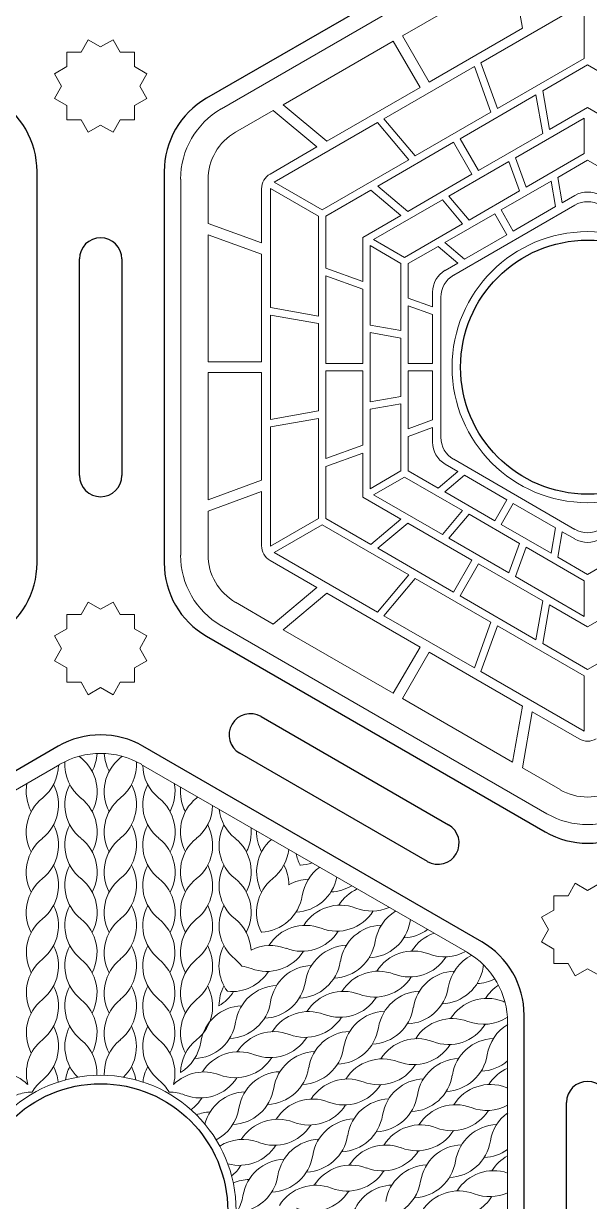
# Model space of a CAD drawing. Header units: millimetres. Extents: x -1250 to -350, y -300 to 300.
# Drawn here: x -1063.1 to -1013, y -198.6 to -94.3 of the extents above; entities that cross this region are included whole.
import ezdxf

# ---------------------------------------------------------------- set-up
doc = ezdxf.new("R2010")
doc.units = ezdxf.units.MM
doc.layers.get('0').update_dxf_attribs({"color": 1, "true_color": 0xff0000})
doc.layers.add('cut', color=1, linetype='Continuous', lineweight=20, true_color=0xff0000)
doc.layers.add('Vector Engrave', color=5, linetype='Continuous', lineweight=0, true_color=0x0000ff)

msp = doc.modelspace()

# ---------------------------------------------------------------- linework, layer by layer
for p, q in [((-1016.88, -83.56), (-1046.88, -100.88)), ((-1061.88, -142.02), (-1061.88, -107.37)), ((-1050.62, -107.37), (-1050.62, -142.02)), ((-1058.12, -134.28), (-1058.12, -115.11)), ((-1054.38, -115.11), (-1054.38, -134.28)), ((-1046.88, -148.51), (-1016.88, -165.83)), ((-1042.05, -155.63), (-1025.45, -165.21)), ((-1060, -158.25), (-1090, -175.57)), ((-1022.5, -175.57), (-1052.5, -158.25)), ((-1027.32, -168.46), (-1043.93, -158.87)), ((-1018.75, -216.71), (-1018.75, -182.07)), ((-1015, -208.97), (-1015, -189.81))]:
    msp.add_line(p, q)
for centre in [(-1013.13, -124.69), (-1056.25, -199.39)]:
    msp.add_circle(centre, 11.25)
for centre, radius, start, end in [((-1069.38, -107.37), 7.5, 0, 60), ((-1043.12, -107.37), 7.5, 120, 180), ((-1056.25, -115.11), 1.88, 0, 180), ((-1056.25, -134.28), 1.88, 180, 0), ((-1069.38, -142.02), 7.5, 300, 0), ((-1043.12, -142.02), 7.5, 180, 240), ((-1042.99, -157.25), 1.88, 60, 240), ((-1056.25, -164.75), 7.5, 60, 120), ((-1026.39, -166.83), 1.88, 240, 60), ((-1013.13, -159.34), 7.5, 240, 300), ((-1026.25, -182.07), 7.5, 360, 60), ((-1013.13, -189.81), 1.88, 0, 180)]:
    msp.add_arc(centre, radius, start, end)
at = {"layer": 'cut'}
for p, q in [((-1057.35, -95.7), (-1057.98, -96.8)), ((-1056.25, -96.33), (-1057.35, -95.7)), ((-1055.15, -95.7), (-1056.25, -96.33)), ((-1054.52, -96.8), (-1055.15, -95.7)), ((-1057.98, -96.8), (-1059.25, -96.8)), ((-1059.25, -96.8), (-1059.25, -98.06)), ((-1053.25, -96.8), (-1054.52, -96.8)), ((-1053.25, -98.06), (-1053.25, -96.8)), ((-1059.25, -98.06), (-1060.35, -98.7)), ((-1060.35, -98.7), (-1059.71, -99.8)), ((-1052.15, -98.7), (-1053.25, -98.06)), ((-1052.79, -99.8), (-1052.15, -98.7)), ((-1059.71, -99.8), (-1060.35, -100.89)), ((-1052.15, -100.89), (-1052.79, -99.8)), ((-1060.35, -100.89), (-1059.25, -101.53)), ((-1053.25, -101.53), (-1052.15, -100.89)), ((-1059.25, -101.53), (-1059.25, -102.8)), ((-1053.25, -102.8), (-1053.25, -101.53)), ((-1059.25, -102.8), (-1057.98, -102.8)), ((-1057.98, -102.8), (-1057.35, -103.89)), ((-1055.15, -103.89), (-1054.52, -102.8)), ((-1054.52, -102.8), (-1053.25, -102.8)), ((-1057.35, -103.89), (-1056.25, -103.26)), ((-1056.25, -103.26), (-1055.15, -103.89)), ((-1057.35, -145.49), (-1057.98, -146.59)), ((-1056.25, -146.13), (-1057.35, -145.49)), ((-1055.15, -145.49), (-1056.25, -146.13)), ((-1054.52, -146.59), (-1055.15, -145.49)), ((-1057.98, -146.59), (-1059.25, -146.59)), ((-1059.25, -146.59), (-1059.25, -147.86)), ((-1053.25, -146.59), (-1054.52, -146.59)), ((-1053.25, -147.86), (-1053.25, -146.59)), ((-1059.25, -147.86), (-1060.35, -148.49)), ((-1052.15, -148.49), (-1053.25, -147.86)), ((-1060.35, -148.49), (-1059.71, -149.59)), ((-1052.79, -149.59), (-1052.15, -148.49)), ((-1059.71, -149.59), (-1060.35, -150.69)), ((-1052.15, -150.69), (-1052.79, -149.59)), ((-1060.35, -150.69), (-1059.25, -151.32)), ((-1053.25, -151.32), (-1052.15, -150.69)), ((-1059.25, -151.32), (-1059.25, -152.59)), ((-1053.25, -152.59), (-1053.25, -151.32)), ((-1059.25, -152.59), (-1057.98, -152.59)), ((-1057.98, -152.59), (-1057.35, -153.69)), ((-1057.35, -153.69), (-1056.25, -153.06)), ((-1056.25, -153.06), (-1055.15, -153.69)), ((-1055.15, -153.69), (-1054.52, -152.59)), ((-1054.52, -152.59), (-1053.25, -152.59)), ((-1014.22, -170.39), (-1014.86, -171.49)), ((-1013.13, -171.03), (-1014.22, -170.39)), ((-1012.03, -170.39), (-1013.13, -171.03)), ((-1014.86, -171.49), (-1016.13, -171.49)), ((-1016.13, -171.49), (-1016.13, -172.76)), ((-1016.13, -172.76), (-1017.22, -173.39)), ((-1017.22, -173.39), (-1016.59, -174.49)), ((-1016.59, -174.49), (-1017.22, -175.59)), ((-1017.22, -175.59), (-1016.13, -176.22)), ((-1016.13, -176.22), (-1016.13, -177.49)), ((-1016.13, -177.49), (-1014.86, -177.49)), ((-1014.86, -177.49), (-1014.22, -178.59)), ((-1014.22, -178.59), (-1013.13, -177.96)), ((-1013.13, -177.96), (-1012.03, -178.59))]:
    msp.add_line(p, q, dxfattribs=at)
at = {"layer": 'Vector Engrave'}
for p, q in [((-1045.56, -101.81), (-1016.73, -85.16)), ((-1019.77, -89.72), (-1029.52, -95.35)), ((-1018.9, -94.68), (-1019.77, -89.72)), ((-1013.45, -92.46), (-1022.59, -97.74)), ((-1013.45, -97.36), (-1013.45, -92.46)), ((-1018.9, -94.68), (-1027.15, -99.45)), ((-1030.34, -95.82), (-1040.09, -101.45)), ((-1027.97, -99.92), (-1030.34, -95.82)), ((-1027.15, -99.45), (-1029.52, -95.35)), ((-1021.12, -101.79), (-1022.59, -97.74)), ((-1013.45, -97.36), (-1021.12, -101.79)), ((-1013.13, -97.93), (-1017.11, -100.23)), ((-1009.14, -100.23), (-1013.13, -97.93)), ((-1023.16, -98.07), (-1031.17, -102.69)), ((-1021.69, -102.12), (-1023.16, -98.07)), ((-1027.97, -99.92), (-1036.23, -104.69)), ((-1017.71, -100.57), (-1024.43, -104.46)), ((-1017.11, -104), (-1017.71, -100.57)), ((-1016.5, -103.65), (-1017.11, -100.23)), ((-1040.96, -101.95), (-1044.3, -103.88)), ((-1037.1, -105.19), (-1040.96, -101.95)), ((-1036.23, -104.69), (-1040.09, -101.45)), ((-1021.69, -102.12), (-1028.39, -105.99)), ((-1013.13, -101.7), (-1016.5, -103.65)), ((-1009.75, -103.65), (-1013.13, -101.7)), ((-1031.74, -103.02), (-1040.88, -108.3)), ((-1028.97, -106.32), (-1031.74, -103.02)), ((-1028.39, -105.99), (-1031.17, -102.69)), ((-1013.44, -102.63), (-1019.53, -106.15)), ((-1013.44, -105.78), (-1013.44, -102.63)), ((-1017.11, -104), (-1022.8, -107.28)), ((-1037.1, -105.19), (-1041.25, -107.59)), ((-1025, -104.78), (-1031.72, -108.66)), ((-1023.37, -107.61), (-1025, -104.78)), ((-1022.8, -107.28), (-1024.43, -104.46)), ((-1028.97, -106.32), (-1036.63, -110.75)), ((-1018.58, -108.75), (-1019.53, -106.15)), ((-1013.44, -105.78), (-1018.58, -108.75)), ((-1013.13, -106.35), (-1015.77, -107.88)), ((-1013.13, -106.35), (-1010.48, -107.88)), ((-1020.1, -106.48), (-1025.41, -109.55)), ((-1019.15, -109.08), (-1020.1, -106.48)), ((-1049.16, -141.34), (-1049.16, -108.05)), ((-1046.74, -108.1), (-1046.74, -111.96)), ((-1036.63, -110.75), (-1040.88, -108.3)), ((-1023.37, -107.61), (-1029.06, -110.9)), ((-1016.35, -108.21), (-1020.79, -110.77)), ((-1015.96, -110.47), (-1016.35, -108.21)), ((-1015.37, -110.13), (-1015.77, -107.88)), ((-1042, -108.89), (-1042, -113.68)), ((-1041.2, -108.86), (-1041.2, -119.41)), ((-1036.96, -111.31), (-1041.2, -108.86)), ((-1032.32, -109.01), (-1036.31, -111.31)), ((-1029.66, -111.25), (-1032.32, -109.01)), ((-1029.06, -110.9), (-1031.72, -108.66)), ((-1019.15, -109.08), (-1023.63, -111.67)), ((-1014.25, -109.48), (-1015.37, -110.13)), ((-1025.98, -109.87), (-1032.08, -113.39)), ((-1024.2, -112), (-1025.98, -109.87)), ((-1023.63, -111.67), (-1025.41, -109.55)), ((-1014.25, -110.34), (-1024.99, -116.55)), ((-1015.96, -110.47), (-1019.71, -112.64)), ((-1036.96, -111.31), (-1036.96, -120.16)), ((-1036.31, -111.31), (-1036.31, -115.91)), ((-1029.66, -111.25), (-1033.04, -113.2)), ((-1021.35, -111.1), (-1025.78, -113.66)), ((-1020.27, -112.96), (-1021.35, -111.1)), ((-1019.71, -112.64), (-1020.79, -110.77)), ((-1042, -113.68), (-1046.74, -111.96)), ((-1024.2, -112), (-1029.35, -114.97)), ((-1046.74, -112.96), (-1046.74, -124.22)), ((-1042, -114.69), (-1046.74, -112.96)), ((-1033.04, -113.2), (-1033.04, -117.1)), ((-1029.35, -114.97), (-1032.08, -113.39)), ((-1024.03, -115.13), (-1025.78, -113.66)), ((-1020.27, -112.96), (-1024.03, -115.13)), ((-1042, -114.69), (-1042, -124.22)), ((-1032.39, -113.93), (-1032.39, -120.97)), ((-1029.66, -115.51), (-1032.39, -113.93)), ((-1029.01, -115.52), (-1026.37, -114)), ((-1024.62, -115.47), (-1026.37, -114)), ((-1029.66, -115.51), (-1029.66, -121.45)), ((-1029.01, -115.52), (-1029.01, -118.57)), ((-1024.62, -115.47), (-1025.73, -116.12)), ((-1033.04, -117.1), (-1036.31, -115.91)), ((-1036.31, -116.6), (-1036.31, -124.37)), ((-1033.04, -117.79), (-1036.31, -116.6)), ((-1033.04, -117.79), (-1033.04, -124.37)), ((-1026.86, -119.36), (-1029.01, -118.57)), ((-1026.86, -118.06), (-1026.86, -119.36)), ((-1026.12, -118.49), (-1026.12, -130.9)), ((-1036.96, -120.16), (-1041.2, -119.41)), ((-1029.01, -119.25), (-1029.01, -124.37)), ((-1026.86, -120.04), (-1029.01, -119.25)), ((-1041.2, -120.07), (-1041.2, -129.31)), ((-1036.96, -120.82), (-1041.2, -120.07)), ((-1036.96, -120.82), (-1036.96, -128.57)), ((-1029.66, -121.45), (-1032.39, -120.97)), ((-1026.86, -120.04), (-1026.86, -124.37)), ((-1032.39, -121.63), (-1032.39, -127.76)), ((-1029.66, -122.11), (-1032.39, -121.63)), ((-1029.66, -122.11), (-1029.66, -127.28)), ((-1042, -124.22), (-1046.74, -124.22)), ((-1033.04, -124.37), (-1036.31, -124.37)), ((-1036.31, -125.02), (-1036.31, -132.78)), ((-1033.04, -125.02), (-1036.31, -125.02)), ((-1033.04, -125.02), (-1033.04, -131.6)), ((-1026.86, -124.37), (-1029.01, -124.37)), ((-1029.01, -125.02), (-1029.01, -130.14)), ((-1026.86, -125.02), (-1029.01, -125.02)), ((-1026.86, -125.02), (-1026.86, -129.35)), ((-1046.74, -125.17), (-1046.74, -136.43)), ((-1042, -125.17), (-1046.74, -125.17)), ((-1042, -125.17), (-1042, -134.7)), ((-1029.66, -127.28), (-1032.39, -127.76)), ((-1029.66, -127.94), (-1032.39, -128.42)), ((-1029.66, -127.94), (-1029.66, -133.88)), ((-1036.96, -128.57), (-1041.2, -129.31)), ((-1036.96, -129.23), (-1041.2, -129.98)), ((-1036.96, -129.23), (-1036.96, -138.08)), ((-1032.39, -128.42), (-1032.39, -135.46)), ((-1041.2, -129.98), (-1041.2, -140.53)), ((-1026.86, -129.35), (-1029.01, -130.14)), ((-1026.86, -130.03), (-1029.01, -130.82)), ((-1026.86, -130.03), (-1026.86, -131.33)), ((-1029.01, -133.87), (-1029.01, -130.82)), ((-1033.04, -131.6), (-1036.31, -132.78)), ((-1033.04, -132.29), (-1036.31, -133.48)), ((-1033.04, -132.29), (-1033.04, -136.19)), ((-1036.31, -133.48), (-1036.31, -138.08)), ((-1025.73, -133.27), (-1024.62, -133.92)), ((-1024.99, -132.84), (-1014.25, -139.05)), ((-1029.66, -133.88), (-1032.39, -135.46)), ((-1029.35, -134.42), (-1032.08, -136)), ((-1029.35, -134.42), (-1024.2, -137.39)), ((-1029.01, -133.87), (-1026.37, -135.39)), ((-1024.62, -133.92), (-1026.37, -135.39)), ((-1024.03, -134.26), (-1025.78, -135.73)), ((-1024.03, -134.26), (-1020.27, -136.43)), ((-1042, -134.7), (-1046.74, -136.43)), ((-1042, -135.71), (-1046.74, -137.43)), ((-1042, -135.71), (-1042, -140.5)), ((-1033.04, -136.19), (-1029.66, -138.14)), ((-1032.08, -136), (-1025.98, -139.52)), ((-1025.78, -135.73), (-1021.35, -138.29)), ((-1020.27, -136.43), (-1021.35, -138.29)), ((-1046.74, -137.43), (-1046.74, -141.29)), ((-1024.2, -137.39), (-1025.98, -139.52)), ((-1019.71, -136.75), (-1020.79, -138.62)), ((-1019.71, -136.75), (-1015.96, -138.92)), ((-1036.96, -138.08), (-1041.2, -140.53)), ((-1036.63, -138.64), (-1040.88, -141.09)), ((-1036.63, -138.64), (-1028.97, -143.07)), ((-1036.31, -138.08), (-1032.32, -140.38)), ((-1029.66, -138.14), (-1032.32, -140.38)), ((-1029.06, -138.49), (-1031.72, -140.73)), ((-1029.06, -138.49), (-1023.37, -141.78)), ((-1023.63, -137.72), (-1025.41, -139.84)), ((-1023.63, -137.72), (-1019.15, -140.31)), ((-1020.79, -138.62), (-1016.35, -141.17)), ((-1015.96, -138.92), (-1016.35, -141.17)), ((-1015.37, -139.26), (-1015.77, -141.51)), ((-1015.37, -139.26), (-1014.25, -139.9)), ((-1031.72, -140.73), (-1025, -144.61)), ((-1025.41, -139.84), (-1020.1, -142.91)), ((-1019.15, -140.31), (-1020.1, -142.91)), ((-1018.58, -140.64), (-1019.53, -143.24)), ((-1018.58, -140.64), (-1013.44, -143.61)), ((-1041.25, -141.8), (-1037.1, -144.2)), ((-1040.88, -141.09), (-1031.74, -146.37)), ((-1023.37, -141.78), (-1025, -144.61)), ((-1013.13, -143.04), (-1015.77, -141.51)), ((-1013.13, -143.04), (-1010.48, -141.51)), ((-1022.8, -142.11), (-1024.43, -144.93)), ((-1022.8, -142.11), (-1017.11, -145.39)), ((-1028.97, -143.07), (-1031.74, -146.37)), ((-1028.39, -143.4), (-1031.17, -146.7)), ((-1028.39, -143.4), (-1021.69, -147.27)), ((-1019.53, -143.24), (-1013.44, -146.76)), ((-1013.44, -143.61), (-1013.44, -146.76)), ((-1037.1, -144.2), (-1040.96, -147.44)), ((-1036.23, -144.7), (-1040.09, -147.94)), ((-1036.23, -144.7), (-1027.97, -149.47)), ((-1024.43, -144.93), (-1017.71, -148.82)), ((-1044.3, -145.51), (-1040.96, -147.44)), ((-1017.11, -145.39), (-1017.71, -148.82)), ((-1016.5, -145.74), (-1017.11, -149.16)), ((-1016.5, -145.74), (-1013.13, -147.69)), ((-1013.13, -147.69), (-1009.75, -145.74)), ((-1031.17, -146.7), (-1023.16, -151.32)), ((-1016.73, -164.23), (-1045.56, -147.58)), ((-1040.09, -147.94), (-1030.34, -153.57)), ((-1021.69, -147.27), (-1023.16, -151.32)), ((-1021.12, -147.6), (-1022.59, -151.65)), ((-1021.12, -147.6), (-1013.45, -152.03)), ((-1027.97, -149.47), (-1030.34, -153.57)), ((-1027.15, -149.94), (-1029.52, -154.04)), ((-1027.15, -149.94), (-1018.9, -154.71)), ((-1017.11, -149.16), (-1013.13, -151.46)), ((-1013.13, -151.46), (-1009.14, -149.16)), ((-1022.59, -151.65), (-1013.45, -156.93)), ((-1013.45, -152.03), (-1013.45, -156.93)), ((-1029.52, -154.04), (-1019.77, -159.67)), ((-1018.9, -154.71), (-1019.77, -159.67)), ((-1018.03, -155.21), (-1018.9, -160.17)), ((-1018.03, -155.21), (-1013.88, -157.61)), ((-1088.69, -176.5), (-1059.85, -159.86)), ((-1052.65, -159.86), (-1023.81, -176.5)), ((-1018.9, -160.17), (-1015.56, -162.1)), ((-1020.21, -182.74), (-1020.21, -216.04))]:
    msp.add_line(p, q, dxfattribs=at)
for centre in [(-1013.13, -124.69), (-1056.25, -199.39)]:
    msp.add_circle(centre, 12, dxfattribs=at)
for centre, radius, start, end in [((-1041.96, -108.05), 7.21, 120, 180), ((-1041.86, -108.1), 4.88, 120, 180), ((-1040.5, -108.89), 1.5, 120, 180), ((-1013.13, -111.43), 2.25, 60, 120), ((-1013.13, -112.29), 2.25, 60, 120), ((-1024.61, -118.06), 2.25, 120, 180), ((-1023.87, -118.49), 2.25, 120, 180), ((-1024.61, -131.33), 2.25, 180, 240), ((-1023.87, -130.9), 2.25, 180, 240), ((-1013.13, -137.1), 2.25, 240, 300), ((-1040.5, -140.5), 1.5, 180, 240), ((-1013.13, -137.96), 2.25, 240, 300), ((-1041.96, -141.34), 7.21, 180, 240), ((-1041.86, -141.29), 4.88, 180, 240), ((-1013.13, -156.31), 1.5, 240, 300), ((-1056.25, -166.1), 7.21, 60, 120), ((-1055.6, -156.3), 3.82, 228.1121, 231.2454), ((-1060.38, -162.26), 3.82, 332.1782, 51.2454), ((-1060.38, -158.69), 3.82, 332.1782, 356.9564), ((-1052.12, -158.69), 3.82, 183.0436, 207.8218), ((-1052.12, -162.26), 3.82, 128.7546, 207.8218), ((-1056.9, -156.3), 3.82, 308.7546, 311.8879), ((-1063.8, -159.87), 3.82, 308.7546, 359.0608), ((-1055.6, -159.87), 3.82, 176.3215, 231.2454), ((-1056.9, -159.87), 3.82, 308.7546, 3.6785), ((-1048.7, -159.87), 3.82, 180.9392, 231.2454), ((-1059.02, -162.26), 3.82, 169.1281, 207.8218), ((-1063.8, -163.43), 3.82, 308.7546, 27.8218), ((-1055.6, -163.43), 3.82, 152.1782, 231.2454), ((-1056.9, -163.43), 3.82, 308.7546, 27.8218), ((-1048.7, -163.43), 3.82, 152.1782, 231.2454), ((-1053.48, -162.26), 3.82, 332.1782, 10.8719), ((-1045.37, -162.26), 3.82, 174.0224, 207.8218), ((-1013.13, -157.88), 4.88, 240, 300), ((-1059.02, -165.83), 3.82, 128.7546, 207.8218), ((-1060.38, -165.83), 3.82, 332.1782, 51.2454), ((-1052.12, -165.83), 3.82, 128.7546, 207.8218), ((-1053.48, -165.83), 3.82, 332.1782, 51.2454), ((-1045.37, -165.83), 3.82, 128.7546, 207.8218), ((-1050.15, -159.87), 3.82, 308.7546, 311.1082), ((-1050.15, -163.43), 3.82, 308.7546, 358.9637), ((-1041.95, -163.43), 3.82, 186.0707, 231.2454), ((-1013.13, -157.99), 7.21, 240, 300), ((-1063.8, -167), 3.82, 308.7546, 27.8218), ((-1055.6, -167), 3.82, 152.1782, 231.2454), ((-1056.9, -167), 3.82, 308.7546, 27.8218), ((-1048.7, -167), 3.82, 152.1782, 231.2454), ((-1050.15, -167), 3.82, 308.7546, 27.8218), ((-1041.95, -167), 3.82, 152.1782, 231.2454), ((-1046.73, -165.83), 3.82, 332.1782, 5.4304), ((-1038.62, -165.83), 3.82, 178.8104, 207.8218), ((-1059.02, -169.39), 3.82, 128.7546, 207.8218), ((-1060.38, -169.39), 3.82, 332.1782, 51.2454), ((-1052.12, -169.39), 3.82, 128.7546, 207.8218), ((-1053.48, -169.39), 3.82, 332.1782, 51.2454), ((-1045.37, -169.39), 3.82, 128.7546, 207.8218), ((-1046.73, -169.39), 3.82, 332.1782, 51.2454), ((-1038.62, -169.39), 3.82, 130.9663, 207.8218), ((-1043.4, -167), 3.82, 308.7546, 354.1694), ((-1035.2, -167), 3.82, 191.5627, 207.8148), ((-1063.8, -170.57), 3.82, 308.7546, 27.8218), ((-1055.6, -170.57), 3.82, 152.1782, 231.2454), ((-1056.9, -170.57), 3.82, 308.7546, 27.8218), ((-1048.7, -170.57), 3.82, 152.1782, 231.2454), ((-1050.15, -170.57), 3.82, 308.7546, 27.8218), ((-1041.95, -170.57), 3.82, 152.1782, 231.2454), ((-1043.4, -170.57), 3.82, 0.806, 27.8218), ((-1035.2, -170.57), 3.82, 152.1782, 152.4528), ((-1041.81, -166.75), 3.82, 327.5472, 327.8218), ((-1038.73, -164.96), 3.82, 272.1852, 288.4373), ((-1034.62, -172.07), 3.82, 125.8306, 171.2454), ((-1059.02, -172.96), 3.82, 128.7546, 207.8218), ((-1060.38, -172.96), 3.82, 332.1782, 51.2454), ((-1052.12, -172.96), 3.82, 128.7546, 207.8218), ((-1053.48, -172.96), 3.82, 332.1782, 51.2454), ((-1045.37, -172.96), 3.82, 128.7546, 207.8218), ((-1046.73, -172.96), 3.82, 332.1782, 51.2454), ((-1038.62, -172.96), 3.82, 128.7546, 207.8218), ((-1039.09, -169.12), 3.82, 272.1782, 349.0337), ((-1037.71, -173.85), 3.82, 92.1782, 119.194), ((-1036, -167.34), 3.82, 272.1782, 301.1896), ((-1031.94, -174.37), 3.82, 114.5696, 147.8218), ((-1042.18, -170.9), 3.82, 272.1782, 351.2454), ((-1063.8, -174.13), 3.82, 308.7546, 27.8218), ((-1055.6, -174.13), 3.82, 152.1782, 231.2454), ((-1056.9, -174.13), 3.82, 308.7546, 27.8218), ((-1048.7, -174.13), 3.82, 152.1782, 231.2454), ((-1050.15, -174.13), 3.82, 308.7546, 27.8218), ((-1041.95, -174.13), 3.82, 152.1782, 231.2454), ((-1035.03, -176.15), 3.82, 68.7546, 147.8218), ((-1035.35, -170.81), 3.82, 248.7546, 327.8218), ((-1032.26, -169.03), 3.82, 248.7546, 293.9293), ((-1028.16, -176.13), 3.82, 121.0363, 171.2454), ((-1059.01, -176.53), 3.82, 128.7546, 207.8218), ((-1060.39, -176.53), 3.82, 332.1782, 51.2454), ((-1052.11, -176.53), 3.82, 128.7546, 207.8218), ((-1053.49, -176.53), 3.82, 332.1782, 51.2454), ((-1045.36, -176.53), 3.82, 128.7546, 207.8218), ((-1046.74, -176.53), 3.82, 3.4389, 51.2454), ((-1038.12, -177.94), 3.82, 68.7546, 147.8218), ((-1031.25, -177.91), 3.82, 92.1782, 171.2454), ((-1032.63, -173.18), 3.82, 272.1782, 351.2454), ((-1025.07, -174.35), 3.82, 168.8918, 171.2454), ((-1038.44, -172.59), 3.82, 248.7546, 327.8218), ((-1029.54, -171.4), 3.82, 272.1782, 305.9776), ((-1025.48, -178.43), 3.82, 109.1281, 147.8218), ((-1063.8, -177.7), 3.82, 308.7546, 27.8218), ((-1055.6, -177.7), 3.82, 152.1782, 231.2454), ((-1056.9, -177.7), 3.82, 308.7546, 27.8218), ((-1048.7, -177.7), 3.82, 152.1782, 231.2454), ((-1050.15, -177.7), 3.82, 308.7546, 27.8218), ((-1041.95, -177.7), 3.82, 152.1782, 216.2477), ((-1041.21, -179.72), 3.82, 68.7546, 116.5611), ((-1034.34, -179.7), 3.82, 92.1782, 171.2454), ((-1035.72, -174.97), 3.82, 272.1782, 351.2454), ((-1059.01, -180.1), 3.82, 128.7546, 207.8218), ((-1060.39, -180.1), 3.82, 332.1782, 51.2454), ((-1052.11, -180.1), 3.82, 128.7546, 207.8218), ((-1053.49, -180.1), 3.82, 332.1782, 51.2454), ((-1045.36, -180.1), 3.82, 128.7546, 207.8218), ((-1046.74, -180.1), 3.82, 38.4047, 51.2454), ((-1041.53, -174.38), 3.82, 248.7546, 327.8218), ((-1028.57, -180.21), 3.82, 68.7546, 147.8218), ((-1028.89, -174.87), 3.82, 248.7546, 327.8218), ((-1025.8, -173.09), 3.82, 248.7546, 299.0608), ((-1021.69, -180.19), 3.82, 116.3215, 171.2454), ((-1027.42, -182.74), 7.21, 360, 60), ((-1044.62, -176.16), 3.82, 263.7523, 327.8218), ((-1044.3, -181.5), 3.82, 68.7546, 81.5953), ((-1037.43, -181.48), 3.82, 92.1782, 171.2454), ((-1038.81, -176.75), 3.82, 272.1782, 351.2454), ((-1031.66, -182), 3.82, 68.7546, 147.8218), ((-1024.78, -181.98), 3.82, 92.1782, 171.2454), ((-1026.16, -177.25), 3.82, 272.1782, 351.2454), ((-1018.61, -178.41), 3.82, 168.1121, 171.2454), ((-1041.9, -178.53), 3.82, 272.1782, 351.2454), ((-1031.98, -176.65), 3.82, 248.7546, 327.8218), ((-1023.07, -175.46), 3.82, 272.1782, 296.9564), ((-1063.8, -181.27), 3.82, 308.7546, 27.8218), ((-1055.6, -181.27), 3.82, 152.1782, 231.2454), ((-1056.9, -181.27), 3.82, 308.7546, 27.8218), ((-1048.7, -181.27), 3.82, 152.1782, 231.2454), ((-1050.15, -181.27), 3.82, 308.7546, 27.8218), ((-1041.95, -181.27), 3.82, 152.1782, 179.6331), ((-1047.71, -177.95), 3.82, 300.3669, 327.8218), ((-1040.52, -183.26), 3.82, 92.1782, 171.2454), ((-1034.75, -183.78), 3.82, 68.7546, 147.8218), ((-1027.87, -183.76), 3.82, 92.1782, 171.2454), ((-1029.25, -179.03), 3.82, 272.1782, 351.2454), ((-1018.94, -182.62), 3.82, 123.0436, 147.8218), ((-1059.01, -183.66), 3.82, 128.7546, 207.8218), ((-1060.39, -183.66), 3.82, 332.1782, 51.2454), ((-1052.11, -183.66), 3.82, 128.7546, 207.8218), ((-1053.49, -183.66), 3.82, 332.1782, 51.2454), ((-1045.36, -183.66), 3.82, 128.7546, 207.8218), ((-1043.61, -185.05), 3.82, 92.1782, 171.2454), ((-1044.98, -180.32), 3.82, 272.1782, 351.2454), ((-1035.06, -178.44), 3.82, 248.7546, 327.8218), ((-1032.34, -180.81), 3.82, 272.1782, 351.2454), ((-1022.03, -184.4), 3.82, 68.7546, 147.8218), ((-1019.26, -177.28), 3.82, 248.7546, 251.8879), ((-1037.83, -185.57), 3.82, 68.7546, 147.8218), ((-1038.15, -180.22), 3.82, 248.7546, 327.8218), ((-1030.96, -185.54), 3.82, 92.1782, 171.2454), ((-1025.12, -186.19), 3.82, 68.7546, 147.8218), ((-1022.35, -179.06), 3.82, 248.7546, 303.6785), ((-1063.8, -184.84), 3.82, 308.7546, 27.8218), ((-1055.6, -184.84), 3.82, 152.1782, 225.5015), ((-1056.9, -184.84), 3.82, 314.4985, 27.8218), ((-1048.7, -184.84), 3.82, 152.1782, 231.2454), ((-1048.07, -182.1), 3.82, 272.1782, 351.2454), ((-1040.92, -187.35), 3.82, 68.7546, 147.8218), ((-1034.05, -187.32), 3.82, 92.1782, 171.2454), ((-1035.43, -182.6), 3.82, 272.1782, 351.2454), ((-1025.44, -180.85), 3.82, 248.7546, 327.8218), ((-1018.24, -186.17), 3.82, 120.9392, 171.2454), ((-1059.01, -187.23), 3.82, 128.7546, 194.6547), ((-1060.39, -187.23), 3.82, 357.5616, 51.2454), ((-1052.11, -187.23), 3.82, 128.7546, 182.4384), ((-1053.49, -187.23), 3.82, 345.3453, 51.2454), ((-1045.36, -187.23), 3.82, 128.7546, 178.8193), ((-1051.16, -183.88), 3.82, 301.1807, 351.2454), ((-1041.24, -182.01), 3.82, 248.7546, 327.8218), ((-1028.21, -187.97), 3.82, 68.7546, 147.8218), ((-1021.33, -187.95), 3.82, 92.1782, 171.2454), ((-1044.01, -189.13), 3.82, 68.7546, 147.8218), ((-1037.14, -189.11), 3.82, 92.1782, 171.2454), ((-1038.52, -184.38), 3.82, 272.1782, 351.2454), ((-1028.53, -182.63), 3.82, 248.7546, 327.8218), ((-1025.8, -185), 3.82, 272.1782, 351.2454), ((-1063.8, -188.4), 3.82, 6.2106, 27.8218), ((-1055.6, -188.4), 3.82, 152.1782, 170.9881), ((-1056.9, -188.4), 3.82, 9.0119, 27.8218), ((-1048.7, -188.4), 3.82, 152.1782, 173.7894), ((-1044.33, -183.79), 3.82, 248.7546, 327.8218), ((-1031.3, -189.76), 3.82, 68.7546, 147.8218), ((-1031.61, -184.41), 3.82, 248.7546, 327.8218), ((-1024.42, -189.73), 3.82, 92.1782, 171.2454), ((-1022.71, -183.22), 3.82, 272.1782, 310.8719), ((-1065.4, -190.92), 3.82, 45.3453, 111.2454), ((-1047.1, -190.92), 3.82, 68.7546, 134.6547), ((-1047.42, -185.58), 3.82, 248.7546, 327.8218), ((-1040.23, -190.89), 3.82, 92.1782, 171.2454), ((-1041.61, -186.16), 3.82, 272.1782, 351.2454), ((-1034.38, -191.54), 3.82, 68.7546, 147.8218), ((-1027.51, -191.52), 3.82, 92.1782, 171.2454), ((-1028.89, -186.79), 3.82, 272.1782, 351.2454), ((-1018.65, -190.25), 3.82, 114.0224, 147.8218), ((-1059.01, -190.8), 3.82, 128.7546, 149.8627), ((-1053.49, -190.8), 3.82, 30.1373, 51.2454), ((-1044.7, -187.94), 3.82, 272.1782, 351.2454), ((-1034.7, -186.2), 3.82, 248.7546, 327.8218), ((-1021.74, -192.03), 3.82, 68.7546, 147.8218), ((-1018.97, -184.91), 3.82, 248.7546, 251.1082), ((-1062.31, -192.7), 3.82, 90.1373, 111.2454), ((-1050.19, -192.7), 3.82, 68.7546, 89.8627), ((-1050.51, -187.36), 3.82, 306.2106, 327.8218), ((-1043.32, -192.67), 3.82, 92.1782, 165.5015), ((-1037.47, -193.32), 3.82, 68.7546, 147.8218), ((-1030.6, -193.3), 3.82, 92.1782, 171.2454), ((-1031.98, -188.57), 3.82, 272.1782, 351.2454), ((-1046.41, -194.46), 3.82, 92.1782, 110.9881), ((-1047.79, -189.73), 3.82, 297.5616, 351.2454), ((-1037.79, -187.98), 3.82, 248.7546, 327.8218), ((-1024.83, -193.82), 3.82, 68.7546, 147.8218), ((-1025.15, -188.48), 3.82, 248.7546, 327.8218), ((-1022.06, -186.69), 3.82, 248.7546, 298.9637), ((-1017.96, -193.8), 3.82, 126.0707, 171.2454), ((-1040.56, -195.11), 3.82, 68.7546, 147.8218), ((-1040.88, -189.77), 3.82, 248.7546, 327.8218), ((-1033.69, -195.08), 3.82, 92.1782, 171.2454), ((-1035.07, -190.35), 3.82, 272.1782, 351.2454), ((-1027.92, -195.6), 3.82, 68.7546, 147.8218), ((-1021.05, -195.58), 3.82, 92.1782, 171.2454), ((-1038.16, -192.14), 3.82, 272.1782, 351.2454), ((-1028.24, -190.26), 3.82, 248.7546, 327.8218), ((-1043.65, -196.89), 3.82, 68.7546, 122.4384), ((-1043.97, -191.55), 3.82, 254.4985, 327.8218), ((-1036.78, -196.87), 3.82, 92.1782, 171.2454), ((-1031.01, -197.39), 3.82, 68.7546, 147.8218), ((-1024.14, -197.36), 3.82, 92.1782, 171.2454), ((-1025.52, -192.63), 3.82, 272.1782, 351.2454), ((-1022.43, -190.85), 3.82, 272.1782, 305.4304), ((-1039.87, -198.65), 3.82, 92.1782, 171.2454), ((-1041.25, -193.92), 3.82, 272.1782, 351.2454), ((-1031.33, -192.04), 3.82, 248.7546, 327.8218), ((-1028.61, -194.42), 3.82, 272.1782, 351.2454), ((-1018.37, -197.88), 3.82, 118.8104, 147.8218), ((-1047.06, -193.34), 3.82, 309.0119, 327.8218), ((-1034.1, -199.17), 3.82, 68.7546, 147.8218), ((-1034.42, -193.83), 3.82, 248.7546, 327.8218), ((-1027.23, -199.15), 3.82, 92.1782, 171.2454), ((-1021.46, -199.66), 3.82, 70.9663, 147.8218), ((-1042.96, -200.43), 3.82, 92.1782, 113.7894), ((-1044.34, -195.7), 3.82, 285.3453, 351.2454), ((-1030.32, -200.93), 3.82, 92.1782, 156.2477), ((-1031.7, -196.2), 3.82, 303.4389, 351.2454), ((-1047.43, -197.49), 3.82, 330.1373, 351.2454), ((-1037.19, -200.95), 3.82, 68.7546, 147.8218), ((-1037.51, -195.61), 3.82, 248.7546, 327.8218), ((-1024.55, -201.45), 3.82, 68.7546, 147.8218), ((-1021.78, -194.32), 3.82, 248.7546, 294.1694), ((-1024.86, -196.11), 3.82, 300.806, 327.8218)]:
    msp.add_arc(centre, radius, start, end, dxfattribs=at)

doc.saveas('drawing.dxf')
